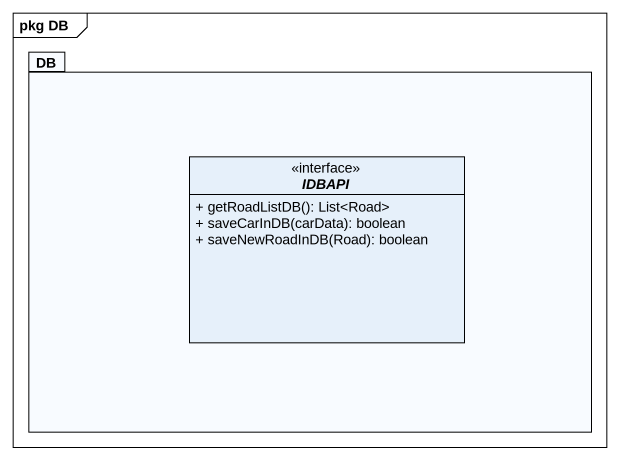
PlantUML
@startuml
mainframe pkg DB
hide circle
hide empty members
skinparam classAttributeIconSize 0
package DB {
  interface IDBAPI {
    + getRoadListDB(): List<Road>
    + saveCarInDB(carData): boolean
    + saveNewRoadInDB(Road): boolean
  }
}
@enduml
